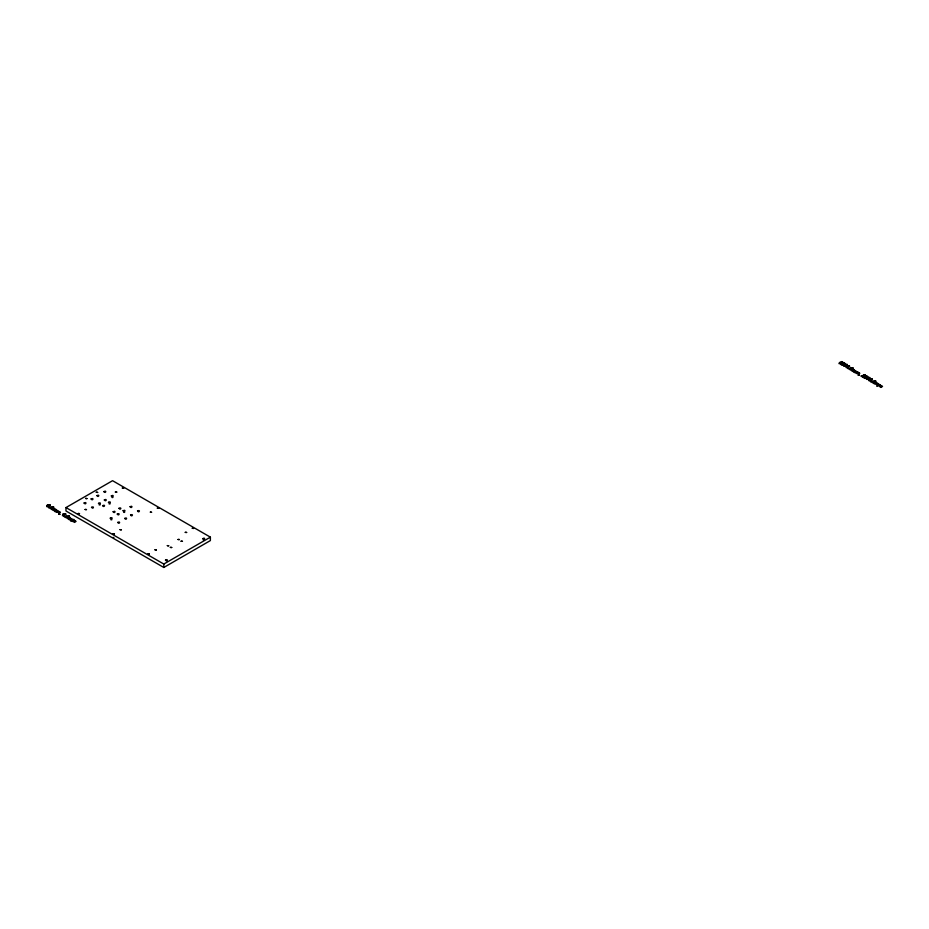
<?xml version="1.0" encoding="UTF-8"?>
<svg xmlns="http://www.w3.org/2000/svg" width="929" height="929" viewBox="0 0 929 929"><rect width="100%" height="100%" fill="white"/><g stroke="black" fill="none" stroke-linecap="round" stroke-linejoin="round"><path stroke-width="1.39" d="M842.533 361.822C835.937 366.653 839.955 360.545 842.568 361.787M55.31 511.507L56.564 509.731C54.265 508.848 54.254 507.652 51.722 509.429C52.349 510.927 56.46 507.536 53.882 510.044C51.908 510.648 55.125 510.799 55.728 509.649C50.921 513.691 62.522 510.044 56.669 512.285C64.264 511.38 54.741 514.887 60.443 512.32L57.331 510.451L55.461 511.519M65.982 507.571L112.56 480.688L210.384 537.159L210.384 540.573L163.806 567.468L65.982 510.996L65.982 507.571L163.806 564.054L210.384 537.159M854.668 372.448L856.12 371.135L853.577 369.742M854.761 372.494L857.606 371.646L855.876 373.063L853.635 371.844L855.493 370.706L853.414 371.716L852.346 371.101L854.332 370.299L853.437 369.847M111.979 497.514L112.908 497.514M99.171 504.911L100.1 504.911M109.123 503.936L110.052 503.936M123.72 512.367L124.649 512.367M110.911 519.764L111.84 519.764M203.405 540.213L204.334 540.213M113.861 537.601L113.106 537.392M857.119 371.972C858.152 372.761 854.657 374.735 858.768 372.715C858.35 373.748 856.689 375.479 859.801 373.261L857.258 371.867M876.186 382.969C876.709 384.455 874.131 385.012 878.671 383.805L878.869 384.269C875.629 387.068 879.275 384.049 880.355 384.792C872.261 389.239 880.959 382.493 876.326 382.876M879.868 385.105C880.901 385.895 877.394 387.857 881.516 385.849C881.145 386.847 879.438 388.601 882.55 386.394L880.007 385.001M69.721 517.941C72.195 518.277 66.934 519.799 69.582 519.555C75.017 517.407 66.888 520.704 72.09 521.192C78.129 516.141 66.969 523.596 72.404 519.23L69.861 517.836M73.403 520.066C74.436 520.855 70.941 522.83 75.052 520.809C74.634 521.843 72.973 523.573 76.085 521.355L73.542 519.961M163.806 564.054L163.806 567.468M202.719 538.681C204.833 541.247 205.634 536.497 202.719 538.681M46.973 505.922L47.785 506.63L49.899 504.853L46.973 505.922M50.526 507.966L51.327 508.686L53.441 506.897L50.526 507.966M62.615 514.945L63.427 515.665L65.541 513.888L62.615 514.945M66.168 517L66.981 517.708L69.083 515.932L66.168 517M843.973 365.492L844.775 366.2L846.888 364.423L843.973 365.492M846.331 366.85L847.143 367.57L849.257 365.794L846.331 366.85M849.884 368.906L850.697 369.614L852.799 367.838L849.884 368.906M866.711 378.626L867.523 379.334L869.637 377.557L866.711 378.626M869.079 379.984L869.881 380.704L871.994 378.916L869.079 379.984M872.633 382.04L873.434 382.748L875.548 380.971L872.633 382.04M98.497 503.367C100.518 505.957 101.482 501.219 98.497 503.367M122.361 488.015L123.731 488.039L122.361 488.015M115.382 492.033L116.752 492.091L115.382 492.033M91.53 507.362C93.376 510.021 94.63 505.306 91.53 507.362M178.043 539.482L179.413 539.552L178.043 539.482M124.695 518.44C126.507 521.099 127.819 516.396 124.695 518.44M108.461 502.345C110.261 505.004 111.596 500.301 108.461 502.345M104.338 499.965C106.127 502.624 107.485 497.932 104.338 499.965M111.329 495.923C113.106 498.594 114.476 493.891 111.329 495.923M110.261 518.161C112.037 520.832 113.408 516.141 110.261 518.161M117.716 522.458C119.446 525.14 120.898 520.461 117.716 522.458M103.874 491.615C105.604 494.298 107.067 489.606 103.874 491.615M85.108 509.487L86.467 509.591L85.108 509.487M113.129 511.74C114.813 514.434 116.346 509.754 113.129 511.74M120.05 529.658L121.409 529.762L120.05 529.658M148.001 553.87L149.36 553.963L148.001 553.87M165.49 560.117C167.174 562.811 168.706 558.132 165.49 560.117M170.367 547.402L171.726 547.506L170.367 547.402M181.085 541.224L182.444 541.328L181.085 541.224M185.266 532.352L186.624 532.456L185.266 532.352M84.086 503.03C85.747 505.736 87.326 501.056 84.086 503.03M78.129 513.516L79.488 513.632L78.129 513.516M150.335 512.169L151.682 512.285L150.405 512.076M130.072 506.7C131.628 509.417 133.381 504.772 130.072 506.7M102.654 505.655C104.187 508.384 105.976 503.75 102.654 505.655M167.348 545.637L168.695 545.776L167.348 545.637M123.092 510.718C124.579 513.458 126.437 508.837 123.092 510.718M96.918 495.598C98.369 498.35 100.286 493.729 96.918 495.598M192.268 528.287L193.604 528.45L192.338 528.195M113.071 533.664L114.418 533.827L113.071 533.664M91.1 498.954C92.505 501.706 94.491 497.108 91.1 498.954M117.275 514.062C118.668 516.826 120.677 512.227 117.275 514.062M85.596 498.432L86.931 498.594L85.596 498.432M96.291 492.254L97.638 492.416L96.291 492.254M137.538 510.962C138.897 513.737 140.964 509.138 137.538 510.962M157.338 508.105L158.673 508.291L157.338 508.105M118.993 508.302C120.259 511.089 122.465 506.526 118.993 508.302M155.004 549.794L156.339 549.98L155.004 549.794M130.571 514.98C131.779 517.767 134.09 513.226 130.571 514.98M59.932 514.202L58.957 514.387L59.932 514.202M859.29 375.142L858.315 375.328L859.29 375.142M49.446 507.664L48.703 507.664L49.446 507.664M65.088 516.698L64.345 516.698L65.088 516.698M848.804 368.604L848.061 368.604L848.804 368.604M871.541 381.738L870.798 381.738L871.541 381.738M845.053 363.494L841.326 364.319L843.242 365.097L842.336 365.329L840.49 364.261L844.089 363.854C845.448 362.507 840.989 363.309 843.869 362.763L845.053 363.494M865.433 375.258L861.694 376.082L863.622 376.872L862.716 377.093L860.869 376.024L864.469 375.63C864.887 374.282 861.485 374.724 865.05 374.759L865.433 375.258M867.802 376.628L864.063 377.453L865.991 378.231L865.085 378.451L863.238 377.395L866.838 376.988C867.256 375.653 863.854 376.082 867.419 376.117L867.802 376.628M47.333 505.086L46.787 506.63L48.482 506.735L50.294 505.585L50.027 504.784L47.333 505.086M50.886 507.141L50.34 508.686L52.036 508.778L53.847 507.629L53.58 506.839L50.886 507.141M62.975 514.12L62.429 515.665L64.136 515.769L65.947 514.62L65.669 513.818L62.975 514.12M66.528 516.176L65.982 517.72L67.678 517.813L69.489 516.663L69.222 515.862L66.528 516.176M844.333 364.667L843.776 366.212L845.483 366.305L847.294 365.155L847.027 364.354L844.333 364.667M846.702 366.026L846.145 367.57L847.852 367.675L849.663 366.525L849.396 365.724L846.702 366.026M850.244 368.081L849.698 369.626L851.394 369.719L853.205 368.569L852.938 367.779L850.244 368.081M867.071 377.789L866.525 379.334L868.22 379.438L870.032 378.289L869.765 377.488L867.071 377.789M869.439 379.16L868.894 380.704L870.589 380.809L872.401 379.659L872.134 378.858L869.439 379.16M872.993 381.204L872.436 382.76L874.143 382.853L875.954 381.703L875.687 380.902L872.993 381.204M68.456 518.672C65.204 519.45 73.019 515.514 68.456 518.672M852.172 370.578C848.862 371.391 856.817 367.454 852.172 370.578M874.921 383.7C871.623 384.513 879.542 380.588 874.921 383.7"/></g></svg>
